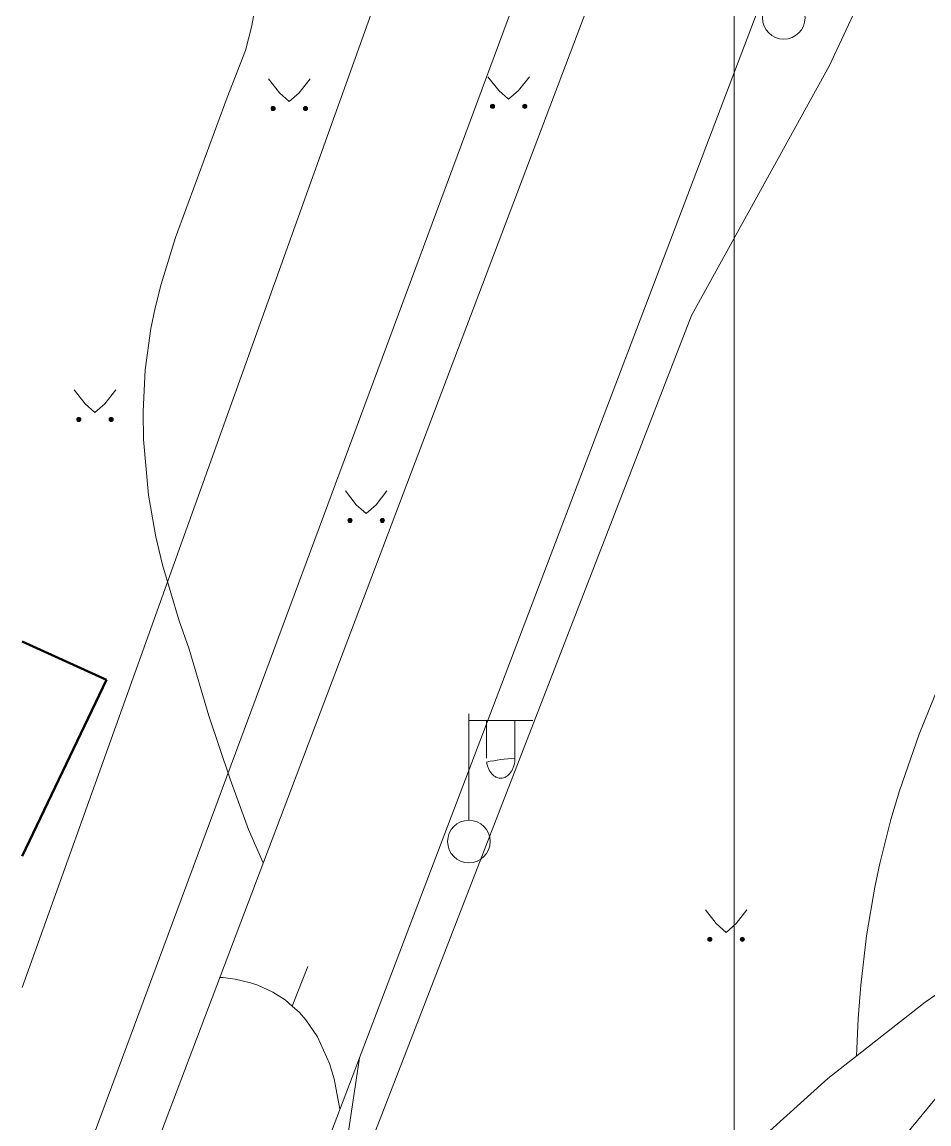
# Model space of a CAD drawing. Extents: x 1000 to 4000, y -5000 to -1000.
# Drawn here: x 1000 to 1042.6, y -4316.6 to -4264.8 of the extents above; entities that cross this region are included whole.
import ezdxf

# ---------------------------------------------------------------- set-up
doc = ezdxf.new("R2010")
doc.units = 0
doc.header["$MEASUREMENT"] = 0
for name, color, linetype in [('границы команд_1', 10, 'CONTINUOUS'), ('СЛОЙ_24', 7, 'CONTINUOUS'), ('СЛОЙ_3', 7, 'CONTINUOUS'), ('СЛОЙ_37', 7, 'CONTINUOUS'), ('СЛОЙ_41', 7, 'CONTINUOUS'), ('СЛОЙ_50', 7, 'CONTINUOUS'), ('СЛОЙ_6', 7, 'CONTINUOUS')]:
    doc.layers.add(name, color=color, linetype=linetype)

msp = doc.modelspace()

# ---------------------------------------------------------------- linework, layer by layer
at = {"layer": 'границы команд_1', "color": 251, "lineweight": 0}
msp.add_lwpolyline([(1033.439, -1863.261), (3102.461, -1863.261), (3102.461, -4710.896), (1033.439, -4710.896)], close=True, dxfattribs=at)
at = {"layer": 'СЛОЙ_24', "color": 253, "linetype": 'Continuous', "lineweight": 0}
for p, q in [((1000, -4355.105), (1035.518, -4261.723)), ((1000, -4326.15), (1023.83, -4261.942))]:
    msp.add_line(p, q, dxfattribs=at)
for points in [[(1000, -4310.14), (1024.971, -4240.462)], [(1000, -4334.168), (1027.208, -4262.362)], [(1000, -4359.698), (1031.443, -4278.588), (1037.915, -4266.838), (1039.273, -4263.961)]]:
    msp.add_lwpolyline(points, dxfattribs=at)
at = {"layer": 'СЛОЙ_3', "color": 253, "linetype": 'Continuous', "lineweight": 0}
for p, q in [((1020.986, -4302.288), (1020.986, -4297.288)), ((1020.986, -4300.288), (1020.986, -4297.288)), ((1020.986, -4297.602), (1023.986, -4297.602)), ((1021.807, -4299.37), (1021.807, -4297.602)), ((1023.149, -4299.37), (1023.149, -4297.602))]:
    msp.add_line(p, q, dxfattribs=at)
msp.add_lwpolyline([(1023.149, -4299.37, -0.035191), (1023.136, -4299.554, -0.036545), (1023.098, -4299.731, -0.03934), (1023.036, -4299.894, -0.0437), (1022.953, -4300.037, -0.049642), (1022.851, -4300.154, -0.056748), (1022.735, -4300.241, -0.0637), (1022.609, -4300.295, -0.068204), (1022.478, -4300.313, -0.068204), (1022.347, -4300.295, -0.0637), (1022.221, -4300.241, -0.056748), (1022.105, -4300.154, -0.049642), (1022.003, -4300.037, -0.0437), (1021.92, -4299.894, -0.03934), (1021.858, -4299.731, -0.036545), (1021.82, -4299.554, -0.035191)], format="xyb", close=True, dxfattribs=at)
for centre in [(1035.772, -4264.606), (1020.986, -4303.288)]:
    msp.add_circle(centre, 1, dxfattribs=at)
at = {"layer": 'СЛОЙ_37', "color": 253, "linetype": 'Continuous', "lineweight": 0}
for points in [[(1018.812, -4375.464), (1015.115, -4369.626), (1011.384, -4365.175), (1009.4, -4363.675), (1008.815, -4363.141), (1008.556, -4362.78), (1008.574, -4362.264), (1008.739, -4361.857), (1011.708, -4356.776), (1012.115, -4355.708), (1014.122, -4352.174), (1021.707, -4337.773), (1022.622, -4335.943), (1030.919, -4321.262), (1033.346, -4318.478), (1037.844, -4314.411), (1042.418, -4310.827), (1046.624, -4307.941), (1050.752, -4305.936)], [(1050.752, -4305.936), (1050.97, -4306.65), (1050.436, -4307.133), (1046.929, -4310.483), (1040.512, -4318.274), (1036.433, -4323.04), (1032.012, -4328.684), (1025.265, -4337.696), (1023.842, -4340.111), (1022.927, -4342.195), (1017.958, -4352.708), (1015.125, -4358.796), (1015.048, -4359.79), (1015.2, -4360.807), (1015.632, -4361.926), (1015.999, -4362.634), (1021.012, -4371.897), (1018.812, -4375.464)]]:
    msp.add_lwpolyline(points, dxfattribs=at)
at = {"layer": 'СЛОЙ_41', "color": 253, "linetype": 'Continuous', "lineweight": 0}
for p, q in [((1011.577, -4267.472), (1012.087, -4268.122)), ((1013.527, -4267.472), (1013.017, -4268.122)), ((1021.882, -4267.368), (1022.392, -4268.018)), ((1023.832, -4267.368), (1023.322, -4268.018)), ((1022.392, -4268.018), (1022.852, -4268.428)), ((1023.322, -4268.018), (1022.852, -4268.428)), ((1012.087, -4268.122), (1012.547, -4268.532)), ((1013.017, -4268.122), (1012.547, -4268.532)), ((1002.451, -4282.073), (1002.961, -4282.723)), ((1004.401, -4282.073), (1003.891, -4282.723)), ((1002.961, -4282.723), (1003.421, -4283.133)), ((1003.891, -4282.723), (1003.421, -4283.133)), ((1015.186, -4286.821), (1015.696, -4287.471)), ((1017.136, -4286.821), (1016.626, -4287.471)), ((1015.696, -4287.471), (1016.156, -4287.881)), ((1016.626, -4287.471), (1016.156, -4287.881)), ((1032.091, -4306.493), (1032.601, -4307.143)), ((1034.041, -4306.493), (1033.531, -4307.143)), ((1032.601, -4307.143), (1033.061, -4307.553)), ((1033.531, -4307.143), (1033.061, -4307.553))]:
    msp.add_line(p, q, dxfattribs=at)
for centre in [(1011.791, -4268.86), (1013.312, -4268.86), (1022.096, -4268.756), (1023.617, -4268.756), (1002.665, -4283.463), (1004.186, -4283.463), (1015.4, -4288.209), (1016.921, -4288.209), (1032.305, -4307.881), (1033.826, -4307.881)]:
    msp.add_circle(centre, 0.0976, dxfattribs=at)
for points in [[(1011.695, -4268.879), (1011.693, -4268.86), (1011.695, -4268.841)], [(1011.7, -4268.897), (1011.695, -4268.841), (1011.7, -4268.823)], [(1011.695, -4268.879), (1011.695, -4268.841), (1011.7, -4268.897)], [(1011.709, -4268.914), (1011.7, -4268.823), (1011.709, -4268.806)], [(1011.7, -4268.897), (1011.7, -4268.823), (1011.709, -4268.914)], [(1011.722, -4268.929), (1011.709, -4268.806), (1011.722, -4268.791)], [(1011.709, -4268.914), (1011.709, -4268.806), (1011.722, -4268.929)], [(1011.736, -4268.941), (1011.722, -4268.791), (1011.736, -4268.779)], [(1011.722, -4268.929), (1011.722, -4268.791), (1011.736, -4268.941)], [(1011.753, -4268.95), (1011.736, -4268.779), (1011.753, -4268.77)], [(1011.736, -4268.941), (1011.736, -4268.779), (1011.753, -4268.95)], [(1011.772, -4268.956), (1011.753, -4268.77), (1011.772, -4268.764)], [(1011.753, -4268.95), (1011.753, -4268.77), (1011.772, -4268.956)], [(1011.791, -4268.958), (1011.772, -4268.764), (1011.791, -4268.762)], [(1011.772, -4268.956), (1011.772, -4268.764), (1011.791, -4268.958)], [(1013.216, -4268.879), (1013.214, -4268.86), (1013.216, -4268.841)], [(1013.221, -4268.897), (1013.216, -4268.841), (1013.221, -4268.823)], [(1013.216, -4268.879), (1013.216, -4268.841), (1013.221, -4268.897)], [(1013.23, -4268.914), (1013.221, -4268.823), (1013.23, -4268.806)], [(1013.221, -4268.897), (1013.221, -4268.823), (1013.23, -4268.914)], [(1013.243, -4268.929), (1013.23, -4268.806), (1013.243, -4268.791)], [(1013.23, -4268.914), (1013.23, -4268.806), (1013.243, -4268.929)], [(1013.257, -4268.941), (1013.243, -4268.791), (1013.257, -4268.779)], [(1013.243, -4268.929), (1013.243, -4268.791), (1013.257, -4268.941)], [(1013.274, -4268.95), (1013.257, -4268.779), (1013.274, -4268.77)], [(1013.257, -4268.941), (1013.257, -4268.779), (1013.274, -4268.95)], [(1013.293, -4268.956), (1013.274, -4268.77), (1013.293, -4268.764)], [(1013.274, -4268.95), (1013.274, -4268.77), (1013.293, -4268.956)], [(1013.312, -4268.958), (1013.293, -4268.764), (1013.312, -4268.762)], [(1013.293, -4268.956), (1013.293, -4268.764), (1013.312, -4268.958)], [(1022, -4268.775), (1021.998, -4268.756), (1022, -4268.737)], [(1022.005, -4268.793), (1022, -4268.737), (1022.005, -4268.719)], [(1022, -4268.775), (1022, -4268.737), (1022.005, -4268.793)], [(1022.014, -4268.81), (1022.005, -4268.719), (1022.014, -4268.702)], [(1022.005, -4268.793), (1022.005, -4268.719), (1022.014, -4268.81)], [(1022.027, -4268.825), (1022.014, -4268.702), (1022.027, -4268.687)], [(1022.014, -4268.81), (1022.014, -4268.702), (1022.027, -4268.825)], [(1022.041, -4268.837), (1022.027, -4268.687), (1022.041, -4268.675)], [(1022.027, -4268.825), (1022.027, -4268.687), (1022.041, -4268.837)], [(1022.058, -4268.846), (1022.041, -4268.675), (1022.058, -4268.666)], [(1022.041, -4268.837), (1022.041, -4268.675), (1022.058, -4268.846)], [(1022.077, -4268.852), (1022.058, -4268.666), (1022.077, -4268.66)], [(1022.058, -4268.846), (1022.058, -4268.666), (1022.077, -4268.852)], [(1022.096, -4268.854), (1022.077, -4268.66), (1022.096, -4268.658)], [(1022.077, -4268.852), (1022.077, -4268.66), (1022.096, -4268.854)], [(1023.521, -4268.775), (1023.519, -4268.756), (1023.521, -4268.737)], [(1023.526, -4268.793), (1023.521, -4268.737), (1023.526, -4268.719)], [(1023.521, -4268.775), (1023.521, -4268.737), (1023.526, -4268.793)], [(1023.535, -4268.81), (1023.526, -4268.719), (1023.535, -4268.702)], [(1023.526, -4268.793), (1023.526, -4268.719), (1023.535, -4268.81)], [(1023.548, -4268.825), (1023.535, -4268.702), (1023.548, -4268.687)], [(1023.535, -4268.81), (1023.535, -4268.702), (1023.548, -4268.825)], [(1023.562, -4268.837), (1023.548, -4268.687), (1023.562, -4268.675)], [(1023.548, -4268.825), (1023.548, -4268.687), (1023.562, -4268.837)], [(1023.579, -4268.846), (1023.562, -4268.675), (1023.579, -4268.666)], [(1023.562, -4268.837), (1023.562, -4268.675), (1023.579, -4268.846)], [(1023.598, -4268.852), (1023.579, -4268.666), (1023.598, -4268.66)], [(1023.579, -4268.846), (1023.579, -4268.666), (1023.598, -4268.852)], [(1023.617, -4268.854), (1023.598, -4268.66), (1023.617, -4268.658)], [(1023.598, -4268.852), (1023.598, -4268.66), (1023.617, -4268.854)], [(1002.569, -4283.482), (1002.567, -4283.463), (1002.569, -4283.443)], [(1002.575, -4283.5), (1002.569, -4283.443), (1002.575, -4283.425)], [(1002.569, -4283.482), (1002.569, -4283.443), (1002.575, -4283.5)], [(1002.584, -4283.517), (1002.575, -4283.425), (1002.584, -4283.408)], [(1002.575, -4283.5), (1002.575, -4283.425), (1002.584, -4283.517)], [(1002.596, -4283.532), (1002.584, -4283.408), (1002.596, -4283.394)], [(1002.584, -4283.517), (1002.584, -4283.408), (1002.596, -4283.532)], [(1002.611, -4283.544), (1002.596, -4283.394), (1002.611, -4283.381)], [(1002.596, -4283.532), (1002.596, -4283.394), (1002.611, -4283.544)], [(1002.628, -4283.553), (1002.611, -4283.381), (1002.628, -4283.372)], [(1002.611, -4283.544), (1002.611, -4283.381), (1002.628, -4283.553)], [(1002.646, -4283.558), (1002.628, -4283.372), (1002.646, -4283.367)], [(1002.628, -4283.553), (1002.628, -4283.372), (1002.646, -4283.558)], [(1002.665, -4283.56), (1002.646, -4283.367), (1002.665, -4283.365)], [(1002.646, -4283.558), (1002.646, -4283.367), (1002.665, -4283.56)], [(1004.09, -4283.482), (1004.088, -4283.463), (1004.09, -4283.443)], [(1004.096, -4283.5), (1004.09, -4283.443), (1004.096, -4283.425)], [(1004.09, -4283.482), (1004.09, -4283.443), (1004.096, -4283.5)], [(1004.105, -4283.517), (1004.096, -4283.425), (1004.105, -4283.408)], [(1004.096, -4283.5), (1004.096, -4283.425), (1004.105, -4283.517)], [(1004.117, -4283.532), (1004.105, -4283.408), (1004.117, -4283.394)], [(1004.105, -4283.517), (1004.105, -4283.408), (1004.117, -4283.532)], [(1004.132, -4283.544), (1004.117, -4283.394), (1004.132, -4283.381)], [(1004.117, -4283.532), (1004.117, -4283.394), (1004.132, -4283.544)], [(1004.149, -4283.553), (1004.132, -4283.381), (1004.149, -4283.372)], [(1004.132, -4283.544), (1004.132, -4283.381), (1004.149, -4283.553)], [(1004.167, -4283.558), (1004.149, -4283.372), (1004.167, -4283.367)], [(1004.149, -4283.553), (1004.149, -4283.372), (1004.167, -4283.558)], [(1004.186, -4283.56), (1004.167, -4283.367), (1004.186, -4283.365)], [(1004.167, -4283.558), (1004.167, -4283.367), (1004.186, -4283.56)], [(1015.304, -4288.228), (1015.302, -4288.209), (1015.304, -4288.19)], [(1015.309, -4288.246), (1015.304, -4288.19), (1015.309, -4288.172)], [(1015.304, -4288.228), (1015.304, -4288.19), (1015.309, -4288.246)], [(1015.318, -4288.263), (1015.309, -4288.172), (1015.318, -4288.155)], [(1015.309, -4288.246), (1015.309, -4288.172), (1015.318, -4288.263)], [(1015.331, -4288.278), (1015.318, -4288.155), (1015.331, -4288.14)], [(1015.318, -4288.263), (1015.318, -4288.155), (1015.331, -4288.278)], [(1015.345, -4288.29), (1015.331, -4288.14), (1015.345, -4288.128)], [(1015.331, -4288.278), (1015.331, -4288.14), (1015.345, -4288.29)], [(1015.362, -4288.299), (1015.345, -4288.128), (1015.362, -4288.119)], [(1015.345, -4288.29), (1015.345, -4288.128), (1015.362, -4288.299)], [(1015.381, -4288.305), (1015.362, -4288.119), (1015.381, -4288.113)], [(1015.362, -4288.299), (1015.362, -4288.119), (1015.381, -4288.305)], [(1015.4, -4288.307), (1015.381, -4288.113), (1015.4, -4288.111)], [(1015.381, -4288.305), (1015.381, -4288.113), (1015.4, -4288.307)], [(1016.825, -4288.228), (1016.823, -4288.209), (1016.825, -4288.19)], [(1016.83, -4288.246), (1016.825, -4288.19), (1016.83, -4288.172)], [(1016.825, -4288.228), (1016.825, -4288.19), (1016.83, -4288.246)], [(1016.839, -4288.263), (1016.83, -4288.172), (1016.839, -4288.155)], [(1016.83, -4288.246), (1016.83, -4288.172), (1016.839, -4288.263)], [(1016.852, -4288.278), (1016.839, -4288.155), (1016.852, -4288.14)], [(1016.839, -4288.263), (1016.839, -4288.155), (1016.852, -4288.278)], [(1016.866, -4288.29), (1016.852, -4288.14), (1016.866, -4288.128)], [(1016.852, -4288.278), (1016.852, -4288.14), (1016.866, -4288.29)], [(1016.883, -4288.299), (1016.866, -4288.128), (1016.883, -4288.119)], [(1016.866, -4288.29), (1016.866, -4288.128), (1016.883, -4288.299)], [(1016.902, -4288.305), (1016.883, -4288.119), (1016.902, -4288.113)], [(1016.883, -4288.299), (1016.883, -4288.119), (1016.902, -4288.305)], [(1016.921, -4288.307), (1016.902, -4288.113), (1016.921, -4288.111)], [(1016.902, -4288.305), (1016.902, -4288.113), (1016.921, -4288.307)], [(1032.209, -4307.9), (1032.207, -4307.881), (1032.209, -4307.862)], [(1032.214, -4307.918), (1032.209, -4307.862), (1032.214, -4307.844)], [(1032.209, -4307.9), (1032.209, -4307.862), (1032.214, -4307.918)], [(1032.223, -4307.935), (1032.214, -4307.844), (1032.223, -4307.827)], [(1032.214, -4307.918), (1032.214, -4307.844), (1032.223, -4307.935)], [(1032.236, -4307.95), (1032.223, -4307.827), (1032.236, -4307.812)], [(1032.223, -4307.935), (1032.223, -4307.827), (1032.236, -4307.95)], [(1032.25, -4307.962), (1032.236, -4307.812), (1032.25, -4307.8)], [(1032.236, -4307.95), (1032.236, -4307.812), (1032.25, -4307.962)], [(1032.267, -4307.971), (1032.25, -4307.8), (1032.267, -4307.791)], [(1032.25, -4307.962), (1032.25, -4307.8), (1032.267, -4307.971)], [(1032.286, -4307.977), (1032.267, -4307.791), (1032.286, -4307.785)], [(1032.267, -4307.971), (1032.267, -4307.791), (1032.286, -4307.977)], [(1032.305, -4307.979), (1032.286, -4307.785), (1032.305, -4307.783)], [(1032.286, -4307.977), (1032.286, -4307.785), (1032.305, -4307.979)], [(1033.73, -4307.9), (1033.728, -4307.881), (1033.73, -4307.862)], [(1033.735, -4307.918), (1033.73, -4307.862), (1033.735, -4307.844)], [(1033.73, -4307.9), (1033.73, -4307.862), (1033.735, -4307.918)], [(1033.744, -4307.935), (1033.735, -4307.844), (1033.744, -4307.827)], [(1033.735, -4307.918), (1033.735, -4307.844), (1033.744, -4307.935)], [(1033.757, -4307.95), (1033.744, -4307.827), (1033.757, -4307.812)], [(1033.744, -4307.935), (1033.744, -4307.827), (1033.757, -4307.95)], [(1033.771, -4307.962), (1033.757, -4307.812), (1033.771, -4307.8)], [(1033.757, -4307.95), (1033.757, -4307.812), (1033.771, -4307.962)], [(1033.788, -4307.971), (1033.771, -4307.8), (1033.788, -4307.791)], [(1033.771, -4307.962), (1033.771, -4307.8), (1033.788, -4307.971)], [(1033.807, -4307.977), (1033.788, -4307.791), (1033.807, -4307.785)], [(1033.788, -4307.971), (1033.788, -4307.791), (1033.807, -4307.977)], [(1033.826, -4307.979), (1033.807, -4307.785), (1033.826, -4307.783)], [(1033.807, -4307.977), (1033.807, -4307.785), (1033.826, -4307.979)]]:
    msp.add_solid(points, dxfattribs=at)
at = {"layer": 'СЛОЙ_41', "color": 253, "linetype": 'Continuous', "lineweight": 0, "extrusion": (0, 0, -1)}
for points in [[(-1011.791, -4268.958), (-1011.791, -4268.762), (-1011.81, -4268.956)], [(-1011.81, -4268.956), (-1011.791, -4268.762), (-1011.81, -4268.764)], [(-1011.81, -4268.956), (-1011.81, -4268.764), (-1011.828, -4268.95)], [(-1011.828, -4268.95), (-1011.81, -4268.764), (-1011.828, -4268.77)], [(-1011.828, -4268.95), (-1011.828, -4268.77), (-1011.845, -4268.941)], [(-1011.845, -4268.941), (-1011.828, -4268.77), (-1011.845, -4268.779)], [(-1011.845, -4268.941), (-1011.845, -4268.779), (-1011.86, -4268.929)], [(-1011.86, -4268.929), (-1011.845, -4268.779), (-1011.86, -4268.791)], [(-1011.86, -4268.929), (-1011.86, -4268.791), (-1011.872, -4268.914)], [(-1011.872, -4268.914), (-1011.86, -4268.791), (-1011.872, -4268.806)], [(-1011.872, -4268.914), (-1011.872, -4268.806), (-1011.881, -4268.897)], [(-1011.881, -4268.897), (-1011.872, -4268.806), (-1011.881, -4268.823)], [(-1011.881, -4268.897), (-1011.881, -4268.823), (-1011.886, -4268.879)], [(-1011.886, -4268.879), (-1011.881, -4268.823), (-1011.886, -4268.841)], [(-1011.886, -4268.879), (-1011.886, -4268.841), (-1011.888, -4268.86)], [(-1013.312, -4268.958), (-1013.312, -4268.762), (-1013.331, -4268.956)], [(-1013.331, -4268.956), (-1013.312, -4268.762), (-1013.331, -4268.764)], [(-1013.331, -4268.956), (-1013.331, -4268.764), (-1013.349, -4268.95)], [(-1013.349, -4268.95), (-1013.331, -4268.764), (-1013.349, -4268.77)], [(-1013.349, -4268.95), (-1013.349, -4268.77), (-1013.366, -4268.941)], [(-1013.366, -4268.941), (-1013.349, -4268.77), (-1013.366, -4268.779)], [(-1013.366, -4268.941), (-1013.366, -4268.779), (-1013.381, -4268.929)], [(-1013.381, -4268.929), (-1013.366, -4268.779), (-1013.381, -4268.791)], [(-1013.381, -4268.929), (-1013.381, -4268.791), (-1013.393, -4268.914)], [(-1013.393, -4268.914), (-1013.381, -4268.791), (-1013.393, -4268.806)], [(-1013.393, -4268.914), (-1013.393, -4268.806), (-1013.402, -4268.897)], [(-1013.402, -4268.897), (-1013.393, -4268.806), (-1013.402, -4268.823)], [(-1013.402, -4268.897), (-1013.402, -4268.823), (-1013.407, -4268.879)], [(-1013.407, -4268.879), (-1013.402, -4268.823), (-1013.407, -4268.841)], [(-1013.407, -4268.879), (-1013.407, -4268.841), (-1013.409, -4268.86)], [(-1022.096, -4268.854), (-1022.096, -4268.658), (-1022.115, -4268.852)], [(-1022.115, -4268.852), (-1022.096, -4268.658), (-1022.115, -4268.66)], [(-1022.115, -4268.852), (-1022.115, -4268.66), (-1022.133, -4268.846)], [(-1022.133, -4268.846), (-1022.115, -4268.66), (-1022.133, -4268.666)], [(-1022.133, -4268.846), (-1022.133, -4268.666), (-1022.15, -4268.837)], [(-1022.15, -4268.837), (-1022.133, -4268.666), (-1022.15, -4268.675)], [(-1022.15, -4268.837), (-1022.15, -4268.675), (-1022.165, -4268.825)], [(-1022.165, -4268.825), (-1022.15, -4268.675), (-1022.165, -4268.687)], [(-1022.165, -4268.825), (-1022.165, -4268.687), (-1022.177, -4268.81)], [(-1022.177, -4268.81), (-1022.165, -4268.687), (-1022.177, -4268.702)], [(-1022.177, -4268.81), (-1022.177, -4268.702), (-1022.186, -4268.793)], [(-1022.186, -4268.793), (-1022.177, -4268.702), (-1022.186, -4268.719)], [(-1022.186, -4268.793), (-1022.186, -4268.719), (-1022.191, -4268.775)], [(-1022.191, -4268.775), (-1022.186, -4268.719), (-1022.191, -4268.737)], [(-1022.191, -4268.775), (-1022.191, -4268.737), (-1022.193, -4268.756)], [(-1023.617, -4268.854), (-1023.617, -4268.658), (-1023.636, -4268.852)], [(-1023.636, -4268.852), (-1023.617, -4268.658), (-1023.636, -4268.66)], [(-1023.636, -4268.852), (-1023.636, -4268.66), (-1023.654, -4268.846)], [(-1023.654, -4268.846), (-1023.636, -4268.66), (-1023.654, -4268.666)], [(-1023.654, -4268.846), (-1023.654, -4268.666), (-1023.671, -4268.837)], [(-1023.671, -4268.837), (-1023.654, -4268.666), (-1023.671, -4268.675)], [(-1023.671, -4268.837), (-1023.671, -4268.675), (-1023.686, -4268.825)], [(-1023.686, -4268.825), (-1023.671, -4268.675), (-1023.686, -4268.687)], [(-1023.686, -4268.825), (-1023.686, -4268.687), (-1023.698, -4268.81)], [(-1023.698, -4268.81), (-1023.686, -4268.687), (-1023.698, -4268.702)], [(-1023.698, -4268.81), (-1023.698, -4268.702), (-1023.707, -4268.793)], [(-1023.707, -4268.793), (-1023.698, -4268.702), (-1023.707, -4268.719)], [(-1023.707, -4268.793), (-1023.707, -4268.719), (-1023.712, -4268.775)], [(-1023.712, -4268.775), (-1023.707, -4268.719), (-1023.712, -4268.737)], [(-1023.712, -4268.775), (-1023.712, -4268.737), (-1023.714, -4268.756)], [(-1002.665, -4283.56), (-1002.665, -4283.365), (-1002.684, -4283.558)], [(-1002.684, -4283.558), (-1002.665, -4283.365), (-1002.684, -4283.367)], [(-1002.684, -4283.558), (-1002.684, -4283.367), (-1002.702, -4283.553)], [(-1002.702, -4283.553), (-1002.684, -4283.367), (-1002.702, -4283.372)], [(-1002.702, -4283.553), (-1002.702, -4283.372), (-1002.719, -4283.544)], [(-1002.719, -4283.544), (-1002.702, -4283.372), (-1002.719, -4283.381)], [(-1002.719, -4283.544), (-1002.719, -4283.381), (-1002.734, -4283.532)], [(-1002.734, -4283.532), (-1002.719, -4283.381), (-1002.734, -4283.394)], [(-1002.734, -4283.532), (-1002.734, -4283.394), (-1002.746, -4283.517)], [(-1002.746, -4283.517), (-1002.734, -4283.394), (-1002.746, -4283.408)], [(-1002.746, -4283.517), (-1002.746, -4283.408), (-1002.755, -4283.5)], [(-1002.755, -4283.5), (-1002.746, -4283.408), (-1002.755, -4283.425)], [(-1002.755, -4283.5), (-1002.755, -4283.425), (-1002.761, -4283.482)], [(-1002.761, -4283.482), (-1002.755, -4283.425), (-1002.761, -4283.443)], [(-1002.761, -4283.482), (-1002.761, -4283.443), (-1002.763, -4283.463)], [(-1004.186, -4283.56), (-1004.186, -4283.365), (-1004.205, -4283.558)], [(-1004.205, -4283.558), (-1004.186, -4283.365), (-1004.205, -4283.367)], [(-1004.205, -4283.558), (-1004.205, -4283.367), (-1004.223, -4283.553)], [(-1004.223, -4283.553), (-1004.205, -4283.367), (-1004.223, -4283.372)], [(-1004.223, -4283.553), (-1004.223, -4283.372), (-1004.24, -4283.544)], [(-1004.24, -4283.544), (-1004.223, -4283.372), (-1004.24, -4283.381)], [(-1004.24, -4283.544), (-1004.24, -4283.381), (-1004.255, -4283.532)], [(-1004.255, -4283.532), (-1004.24, -4283.381), (-1004.255, -4283.394)], [(-1004.255, -4283.532), (-1004.255, -4283.394), (-1004.267, -4283.517)], [(-1004.267, -4283.517), (-1004.255, -4283.394), (-1004.267, -4283.408)], [(-1004.267, -4283.517), (-1004.267, -4283.408), (-1004.276, -4283.5)], [(-1004.276, -4283.5), (-1004.267, -4283.408), (-1004.276, -4283.425)], [(-1004.276, -4283.5), (-1004.276, -4283.425), (-1004.282, -4283.482)], [(-1004.282, -4283.482), (-1004.276, -4283.425), (-1004.282, -4283.443)], [(-1004.282, -4283.482), (-1004.282, -4283.443), (-1004.284, -4283.463)], [(-1015.4, -4288.307), (-1015.4, -4288.111), (-1015.419, -4288.305)], [(-1015.419, -4288.305), (-1015.4, -4288.111), (-1015.419, -4288.113)], [(-1015.419, -4288.305), (-1015.419, -4288.113), (-1015.437, -4288.299)], [(-1015.437, -4288.299), (-1015.419, -4288.113), (-1015.437, -4288.119)], [(-1015.437, -4288.299), (-1015.437, -4288.119), (-1015.454, -4288.29)], [(-1015.454, -4288.29), (-1015.437, -4288.119), (-1015.454, -4288.128)], [(-1015.454, -4288.29), (-1015.454, -4288.128), (-1015.469, -4288.278)], [(-1015.469, -4288.278), (-1015.454, -4288.128), (-1015.469, -4288.14)], [(-1015.469, -4288.278), (-1015.469, -4288.14), (-1015.481, -4288.263)], [(-1015.481, -4288.263), (-1015.469, -4288.14), (-1015.481, -4288.155)], [(-1015.481, -4288.263), (-1015.481, -4288.155), (-1015.49, -4288.246)], [(-1015.49, -4288.246), (-1015.481, -4288.155), (-1015.49, -4288.172)], [(-1015.49, -4288.246), (-1015.49, -4288.172), (-1015.495, -4288.228)], [(-1015.495, -4288.228), (-1015.49, -4288.172), (-1015.495, -4288.19)], [(-1015.495, -4288.228), (-1015.495, -4288.19), (-1015.497, -4288.209)], [(-1016.921, -4288.307), (-1016.921, -4288.111), (-1016.94, -4288.305)], [(-1016.94, -4288.305), (-1016.921, -4288.111), (-1016.94, -4288.113)], [(-1016.94, -4288.305), (-1016.94, -4288.113), (-1016.958, -4288.299)], [(-1016.958, -4288.299), (-1016.94, -4288.113), (-1016.958, -4288.119)], [(-1016.958, -4288.299), (-1016.958, -4288.119), (-1016.975, -4288.29)], [(-1016.975, -4288.29), (-1016.958, -4288.119), (-1016.975, -4288.128)], [(-1016.975, -4288.29), (-1016.975, -4288.128), (-1016.99, -4288.278)], [(-1016.99, -4288.278), (-1016.975, -4288.128), (-1016.99, -4288.14)], [(-1016.99, -4288.278), (-1016.99, -4288.14), (-1017.002, -4288.263)], [(-1017.002, -4288.263), (-1016.99, -4288.14), (-1017.002, -4288.155)], [(-1017.002, -4288.263), (-1017.002, -4288.155), (-1017.011, -4288.246)], [(-1017.011, -4288.246), (-1017.002, -4288.155), (-1017.011, -4288.172)], [(-1017.011, -4288.246), (-1017.011, -4288.172), (-1017.016, -4288.228)], [(-1017.016, -4288.228), (-1017.011, -4288.172), (-1017.016, -4288.19)], [(-1017.016, -4288.228), (-1017.016, -4288.19), (-1017.018, -4288.209)], [(-1032.305, -4307.979), (-1032.305, -4307.783), (-1032.324, -4307.977)], [(-1032.324, -4307.977), (-1032.305, -4307.783), (-1032.324, -4307.785)], [(-1032.324, -4307.977), (-1032.324, -4307.785), (-1032.342, -4307.971)], [(-1032.342, -4307.971), (-1032.324, -4307.785), (-1032.342, -4307.791)], [(-1032.342, -4307.971), (-1032.342, -4307.791), (-1032.359, -4307.962)], [(-1032.359, -4307.962), (-1032.342, -4307.791), (-1032.359, -4307.8)], [(-1032.359, -4307.962), (-1032.359, -4307.8), (-1032.374, -4307.95)], [(-1032.374, -4307.95), (-1032.359, -4307.8), (-1032.374, -4307.812)], [(-1032.374, -4307.95), (-1032.374, -4307.812), (-1032.386, -4307.935)], [(-1032.386, -4307.935), (-1032.374, -4307.812), (-1032.386, -4307.827)], [(-1032.386, -4307.935), (-1032.386, -4307.827), (-1032.395, -4307.918)], [(-1032.395, -4307.918), (-1032.386, -4307.827), (-1032.395, -4307.844)], [(-1032.395, -4307.918), (-1032.395, -4307.844), (-1032.4, -4307.9)], [(-1032.4, -4307.9), (-1032.395, -4307.844), (-1032.4, -4307.862)], [(-1032.4, -4307.9), (-1032.4, -4307.862), (-1032.402, -4307.881)], [(-1033.826, -4307.979), (-1033.826, -4307.783), (-1033.845, -4307.977)], [(-1033.845, -4307.977), (-1033.826, -4307.783), (-1033.845, -4307.785)], [(-1033.845, -4307.977), (-1033.845, -4307.785), (-1033.863, -4307.971)], [(-1033.863, -4307.971), (-1033.845, -4307.785), (-1033.863, -4307.791)], [(-1033.863, -4307.971), (-1033.863, -4307.791), (-1033.88, -4307.962)], [(-1033.88, -4307.962), (-1033.863, -4307.791), (-1033.88, -4307.8)], [(-1033.88, -4307.962), (-1033.88, -4307.8), (-1033.895, -4307.95)], [(-1033.895, -4307.95), (-1033.88, -4307.8), (-1033.895, -4307.812)], [(-1033.895, -4307.95), (-1033.895, -4307.812), (-1033.907, -4307.935)], [(-1033.907, -4307.935), (-1033.895, -4307.812), (-1033.907, -4307.827)], [(-1033.907, -4307.935), (-1033.907, -4307.827), (-1033.916, -4307.918)], [(-1033.916, -4307.918), (-1033.907, -4307.827), (-1033.916, -4307.844)], [(-1033.916, -4307.918), (-1033.916, -4307.844), (-1033.921, -4307.9)], [(-1033.921, -4307.9), (-1033.916, -4307.844), (-1033.921, -4307.862)], [(-1033.921, -4307.9), (-1033.921, -4307.862), (-1033.923, -4307.881)]]:
    msp.add_solid(points, dxfattribs=at)
at = {"layer": 'СЛОЙ_50', "color": 253, "linetype": 'Continuous', "lineweight": 0}
for points in [[(1010.988, -4263.881), (1010.779, -4265.044), (1010.498, -4266.137), (1009.637, -4268.337), (1007.212, -4274.923), (1006.528, -4277.118), (1006.253, -4278.218), (1006.055, -4279.191), (1005.787, -4281.14), (1005.685, -4283.094), (1005.705, -4284.4), (1005.945, -4287.016), (1006.291, -4288.983), (1006.596, -4290.297), (1007.376, -4292.928), (1007.846, -4294.246), (1008.776, -4297.38), (1009.769, -4300.36), (1010.638, -4302.719), (1011.32, -4304.294)], [(1039.184, -4313.361), (1039.263, -4311.604), (1039.39, -4310.04), (1039.663, -4307.717), (1040.045, -4305.435), (1040.282, -4304.313), (1040.805, -4302.255), (1041.21, -4300.905), (1042.132, -4298.238), (1043.738, -4294.264), (1046.115, -4288.845), (1047.33, -4286.013), (1048.792, -4282.34), (1049.476, -4280.456), (1050.407, -4277.595), (1051.188, -4274.722), (1051.509, -4273.291), (1051.985, -4270.461), (1052.129, -4269.069), (1052.214, -4267.022), (1052.144, -4265.253), (1052.054, -4264.389)], [(1012.693, -4311.02), (1013.429, -4309.16)], [(1009.284, -4309.667), (1009.441, -4309.67), (1010.016, -4309.749), (1010.734, -4309.921), (1011.073, -4310.034), (1011.785, -4310.358), (1012.355, -4310.721), (1012.693, -4311.02), (1013.032, -4311.318), (1013.335, -4311.666), (1013.87, -4312.457), (1014.436, -4313.715), (1014.656, -4314.43), (1014.925, -4315.864)], [(1015.843, -4313.451), (1015.23, -4317.621), (1014.61, -4321.47), (1012.142, -4337.856), (1011.929, -4339.409), (1011.717, -4340.962), (1010.752, -4347.158), (1009.654, -4353.334), (1008.859, -4357.441), (1007.29, -4364.944)]]:
    msp.add_lwpolyline(points, dxfattribs=at)
at = {"layer": 'СЛОЙ_6', "color": 253, "linetype": 'Continuous', "lineweight": 50}
for p, q in [((1000, -4293.889), (1003.969, -4295.687)), ((1003.969, -4295.687), (1000, -4303.968))]:
    msp.add_line(p, q, dxfattribs=at)

doc.saveas('drawing.dxf')
